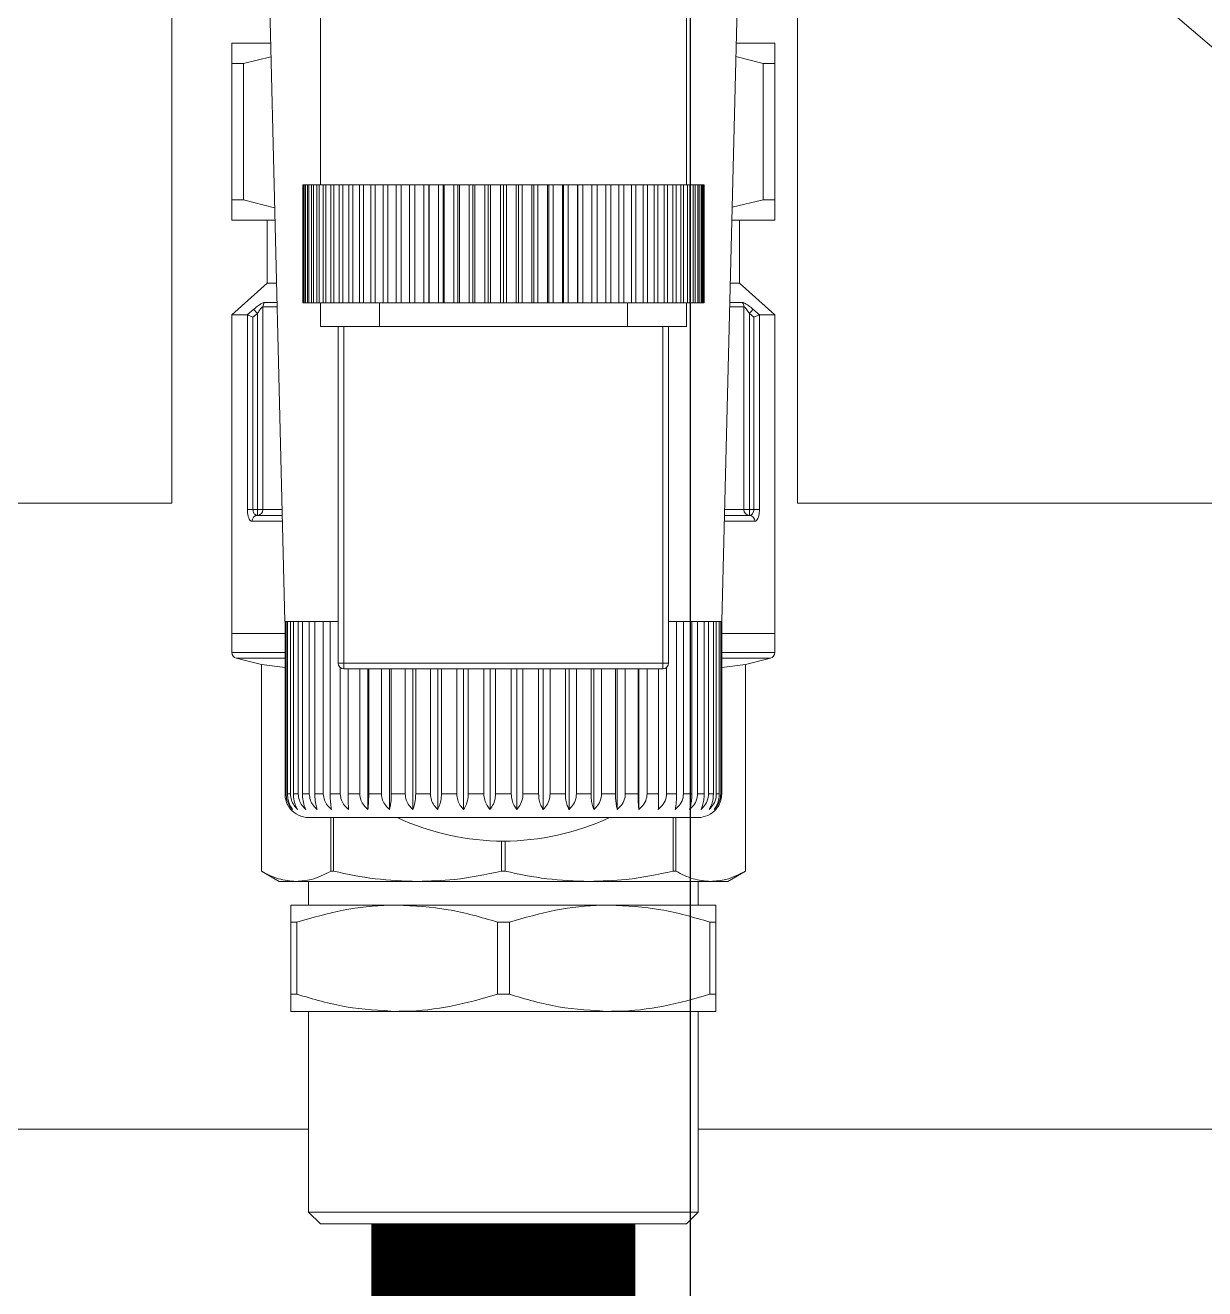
# Model space of a CAD drawing. Extents: x 179183 to 294833, y 947252 to 1004652.
# Drawn here: x 213095.9 to 213252.2, y 982849 to 983016.4 of the extents above; entities that cross this region are included whole.
import ezdxf

# ---------------------------------------------------------------- set-up
doc = ezdxf.new("R2010")
doc.units = 0
doc.header["$LTSCALE"] = 1000
doc.linetypes.add('DASHDOT', pattern=[1, 0.5, -0.25, 0, -0.25])
doc.layers.add('a_shb', color=2, linetype='Continuous')
doc.layers.add('PIPE-安全阀泄水管', color=3, linetype='Continuous')
doc.layers.add('a_shb_ls', color=32, linetype='Continuous', lineweight=13)

# ---------------------------------------------------------------- blocks, each defined once
blk = doc.blocks.new('落地式膨胀箱')
at = {"layer": 'a_shb', "linetype": 'Continuous', "lineweight": 15}
for p, q in [((1600, 600.59), (1600, 1157.75)), ((1517.07, 618.71), (1517.07, 1126.46)), ((1427.61, 618.71), (1517.07, 618.71)), ((1456.09, 605.64), (1456.09, 610.76)), ((1458.8, 610.76), (1458.8, 609.2)), ((1476.85, 610.76), (1458.8, 610.76)), ((1476.85, 609.2), (1476.85, 610.76)), ((1479.56, 605.05), (1479.56, 610.76)), ((1492.08, 610.76), (1487.9, 606.07)), ((1534.32, 610.76), (1492.08, 610.76)), ((1492.08, 610.76), (1492.08, 608.73)), ((1536.84, 610.76), (1534.32, 610.76)), ((1534.32, 610.76), (1534.32, 603.71)), ((1536.84, 603.71), (1536.84, 610.76)), ((1538.43, 606.85), (1537.6, 610.17)), ((1537.6, 610.17), (1537.6, 603.71)), ((1458.8, 609.2), (1457.92, 605.59)), ((1476.85, 609.2), (1458.8, 609.2)), ((1477.9, 605.09), (1476.85, 609.2)), ((1491.35, 607.86), (1492.08, 608.73)), ((1491.35, 607.86), (1491.38, 607.83)), ((1491.38, 607.83), (1491.42, 607.79)), ((1491.42, 607.79), (1491.48, 607.74)), ((1492.43, 607.96), (1491.93, 607.37)), ((1492.08, 608.73), (1492.08, 608.7)), ((1492.08, 608.7), (1517.89, 608.7)), ((1517.89, 607.96), (1492.43, 607.96)), ((1517.89, 608.7), (1517.89, 607.96)), ((1517.89, 607.37), (1517.89, 607.96)), ((1519.46, 608.09), (1519.46, 604.05)), ((1490.45, 604.78), (1490.45, 606.4)), ((1517.89, 606.64), (1491.04, 606.64)), ((1491.04, 606.64), (1491.04, 604.76)), ((1491.48, 607.74), (1491.56, 607.68)), ((1491.56, 607.68), (1491.64, 607.61)), ((1491.64, 607.61), (1491.73, 607.53)), ((1491.73, 607.53), (1491.83, 607.45)), ((1491.83, 607.45), (1491.93, 607.37)), ((1491.93, 607.37), (1517.89, 607.37)), ((1517.89, 607.37), (1518.68, 607.37)), ((1517.89, 607.37), (1517.89, 606.64)), ((1517.89, 604.09), (1517.89, 606.64)), ((1518.68, 607.37), (1518.68, 604.07)), ((1565.83, 606.85), (1538.43, 606.85)), ((1538.43, 606.85), (1538.83, 603.71)), ((1538.43, 606.85), (1565.83, 606.85)), ((1567.18, 604.5), (1565.83, 606.85)), ((1565.83, 606.85), (1565.83, 606.85)), ((1532.73, 603.72), (1451.37, 605.75)), ((1487.9, 606.07), (1479.56, 606.07)), ((1487.9, 606.07), (1487.9, 604.84)), ((1567.18, 604.5), (1567.18, 602.24)), ((1532.73, 603.72), (1532.73, 596.68)), ((1532.73, 603.71), (1555.58, 603.71)), ((1532.73, 603.71), (1532.73, 603.58)), ((1532.73, 603.58), (1555.58, 603.58)), ((1532.73, 603.38), (1555.58, 603.38)), ((1532.73, 603.38), (1532.73, 602.99)), ((1532.73, 602.99), (1555.58, 602.99)), ((1555.58, 603.38), (1555.58, 602.99)), ((1570.31, 602.94), (1570.31, 588.85)), ((1572.57, 602.15), (1572.57, 602.94)), ((1582.14, 602.94), (1572.57, 602.94)), ((1582.14, 602.94), (1582.14, 602.15)), ((1584.4, 602.94), (1584.4, 588.85)), ((1490.51, 601.37), (1474.87, 601.37)), ((1474.87, 601.37), (1474.87, 601.32)), ((1490.51, 601.32), (1474.87, 601.32)), ((1474.87, 601.32), (1474.87, 601.26)), ((1490.51, 601.26), (1474.87, 601.26)), ((1474.87, 601.26), (1474.87, 601.1)), ((1490.51, 601.1), (1474.87, 601.1)), ((1474.87, 601.1), (1474.87, 600.98)), ((1490.51, 601.37), (1490.51, 601.32)), ((1490.51, 601.32), (1490.51, 601.26)), ((1490.51, 601.26), (1490.51, 601.1)), ((1490.51, 601.1), (1490.51, 600.98)), ((1532.73, 602.61), (1555.58, 602.61)), ((1532.73, 602.61), (1532.73, 601.96)), ((1532.73, 601.96), (1555.58, 601.96)), ((1532.73, 601.39), (1555.58, 601.39)), ((1532.73, 601.39), (1532.73, 600.5)), ((1555.58, 602.61), (1555.58, 601.96)), ((1555.58, 601.39), (1555.58, 600.5)), ((1567.18, 602.24), (1567.18, 586.15)), ((1572.57, 602.15), (1582.14, 602.15)), ((1490.51, 600.98), (1474.87, 600.98)), ((1474.87, 600.98), (1474.87, 600.73)), ((1490.51, 600.73), (1474.87, 600.73)), ((1474.87, 600.73), (1474.87, 600.54)), ((1490.51, 600.54), (1474.87, 600.54)), ((1474.87, 600.54), (1474.87, 600.19)), ((1490.51, 600.19), (1474.87, 600.19)), ((1474.87, 600.19), (1474.87, 599.95)), ((1490.51, 599.95), (1474.87, 599.95)), ((1474.87, 599.95), (1474.87, 599.49)), ((1490.51, 599.49), (1474.87, 599.49)), ((1474.87, 599.49), (1474.87, 599.19)), ((1490.51, 600.98), (1490.51, 600.73)), ((1490.51, 600.73), (1490.51, 600.54)), ((1490.51, 600.54), (1490.51, 600.19)), ((1490.51, 600.19), (1490.51, 599.95)), ((1490.51, 599.95), (1490.51, 599.49)), ((1490.51, 599.49), (1490.51, 599.19)), ((1532.73, 600.5), (1555.58, 600.5)), ((1532.73, 599.76), (1555.58, 599.76)), ((1532.73, 599.76), (1532.73, 598.64)), ((1555.58, 599.76), (1555.58, 598.64)), ((1558.71, 600.59), (1558.71, 574.77)), ((1570.31, 600.59), (1567.18, 600.59)), ((1611, 600.59), (1584.4, 600.59)), ((1612.56, 599.02), (1611, 600.59)), ((1611, 548.95), (1611, 600.59)), ((1474.87, 599.02), (1436.53, 599.02)), ((1490.51, 599.19), (1474.87, 599.19)), ((1474.87, 599.19), (1474.87, 598.65)), ((1490.51, 598.65), (1474.87, 598.65)), ((1474.87, 598.65), (1474.87, 598.29)), ((1490.51, 598.29), (1474.87, 598.29)), ((1474.87, 598.29), (1474.87, 597.65)), ((1490.51, 599.19), (1490.51, 599.02)), ((1490.51, 591.2), (1490.51, 599.02)), ((1490.51, 599.02), (1493.64, 599.02)), ((1493.64, 599.02), (1493.64, 591.2)), ((1532.73, 598.64), (1555.58, 598.64)), ((1532.73, 597.73), (1555.58, 597.73)), ((1532.73, 597.73), (1532.73, 596.68)), ((1555.58, 597.73), (1555.58, 596.39)), ((1612.56, 599.02), (1612.56, 550.52)), ((1490.51, 597.65), (1474.87, 597.65)), ((1474.87, 597.65), (1474.87, 597.25)), ((1490.51, 597.25), (1474.87, 597.25)), ((1474.87, 597.25), (1474.87, 596.52)), ((1490.51, 596.52), (1474.87, 596.52)), ((1474.87, 596.52), (1474.87, 596.06)), ((1490.51, 596.06), (1474.87, 596.06)), ((1474.87, 596.06), (1474.87, 595.25)), ((1493.64, 596.68), (1538.24, 596.68)), ((1538.24, 596.68), (1538.24, 595.9)), ((1538.84, 596.39), (1555.58, 596.39)), ((1558.71, 597.63), (1565.83, 597.63)), ((1558.71, 597.28), (1565.83, 597.28)), ((1565.83, 597.63), (1565.83, 597.28)), ((1490.51, 595.25), (1474.87, 595.25)), ((1474.87, 595.25), (1474.87, 594.74)), ((1490.51, 594.74), (1474.87, 594.74)), ((1474.87, 594.74), (1474.87, 593.86)), ((1538.24, 595.9), (1493.64, 595.9)), ((1538.24, 553.65), (1538.24, 595.9)), ((1538.24, 595.9), (1539.02, 595.9)), ((1539.02, 595.9), (1539.02, 553.65)), ((1539.02, 595.34), (1555.58, 595.34)), ((1555.58, 595.34), (1555.58, 593.81)), ((1490.51, 593.86), (1474.87, 593.86)), ((1474.87, 593.86), (1474.87, 593.3)), ((1490.51, 593.3), (1474.87, 593.3)), ((1474.87, 593.3), (1474.87, 592.34)), ((1539.02, 593.81), (1555.58, 593.81)), ((1539.02, 592.72), (1557.65, 592.72)), ((1490.51, 592.34), (1474.87, 592.34)), ((1474.87, 592.34), (1474.87, 591.75)), ((1490.51, 591.75), (1474.87, 591.75)), ((1474.87, 591.75), (1474.87, 590.72)), ((1493.64, 591.2), (1490.51, 591.2)), ((1490.51, 591.2), (1490.51, 585.7)), ((1493.64, 591.2), (1493.64, 558.34)), ((1539.02, 592.62), (1555.58, 592.62)), ((1555.58, 592.62), (1555.58, 590.93)), ((1490.51, 590.72), (1474.87, 590.72)), ((1474.87, 590.72), (1474.87, 590.09)), ((1490.51, 590.09), (1474.87, 590.09)), ((1474.87, 590.09), (1474.87, 589)), ((1539.02, 590.93), (1555.58, 590.93)), ((1539.02, 589.86), (1557.65, 589.86)), ((1539.02, 589.63), (1555.58, 589.63)), ((1555.58, 589.63), (1555.58, 587.79)), ((1490.51, 589), (1474.87, 589)), ((1474.87, 589), (1474.87, 588.34)), ((1490.51, 588.34), (1474.87, 588.34)), ((1474.87, 588.34), (1474.87, 587.2)), ((1539.02, 587.79), (1555.58, 587.79)), ((1570.31, 588.85), (1570.31, 560.69)), ((1584.4, 560.69), (1584.4, 588.85)), ((1490.51, 587.2), (1474.87, 587.2)), ((1474.87, 587.2), (1474.87, 586.5)), ((1490.51, 586.5), (1474.87, 586.5)), ((1474.87, 586.5), (1474.87, 585.31)), ((1539.02, 586.76), (1557.65, 586.76)), ((1539.02, 586.39), (1555.58, 586.39)), ((1555.58, 586.39), (1555.58, 584.45)), ((1567.18, 586.15), (1567.18, 563.39)), ((1490.51, 585.31), (1474.87, 585.31)), ((1474.87, 585.31), (1474.87, 584.65)), ((1490.51, 584.65), (1474.87, 584.65)), ((1474.87, 584.65), (1474.87, 584.59)), ((1490.51, 584.59), (1474.87, 584.59)), ((1474.87, 584.59), (1474.87, 583.36)), ((1490.51, 585.7), (1490.51, 585.31)), ((1490.51, 585.31), (1490.51, 585.12)), ((1490.51, 585.12), (1490.51, 584.62)), ((1490.51, 584.62), (1490.51, 584.59)), ((1490.51, 584.59), (1490.51, 583.36)), ((1539.02, 584.45), (1555.58, 584.45)), ((1490.51, 583.36), (1474.87, 583.36)), ((1474.87, 583.36), (1474.87, 582.75)), ((1490.51, 582.75), (1474.87, 582.75)), ((1474.87, 582.75), (1474.87, 582.62)), ((1490.51, 583.36), (1490.51, 582.75)), ((1490.51, 582.75), (1490.51, 582.62)), ((1539.02, 583.48), (1557.65, 583.48)), ((1539.02, 582.98), (1555.58, 582.98)), ((1555.58, 582.98), (1555.58, 580.95)), ((1490.51, 582.62), (1474.87, 582.62)), ((1474.87, 582.62), (1474.87, 581.36)), ((1490.51, 581.36), (1474.87, 581.36)), ((1474.87, 581.36), (1474.87, 580.8)), ((1490.51, 582.62), (1490.51, 581.36)), ((1490.51, 581.36), (1490.51, 580.8)), ((1490.51, 580.8), (1474.87, 580.8)), ((1474.87, 580.8), (1474.87, 580.6)), ((1490.51, 580.6), (1474.87, 580.6)), ((1474.87, 580.6), (1474.87, 579.32)), ((1490.51, 579.32), (1474.87, 579.32)), ((1474.87, 579.32), (1474.87, 578.81)), ((1490.51, 580.8), (1490.51, 580.6)), ((1490.51, 580.6), (1490.51, 579.32)), ((1490.51, 579.32), (1490.51, 578.81)), ((1539.02, 580.95), (1555.58, 580.95)), ((1539.02, 580.05), (1557.65, 580.05)), ((1539.02, 579.44), (1555.58, 579.44)), ((1555.58, 579.44), (1555.58, 577.36)), ((1490.51, 578.81), (1474.87, 578.81)), ((1474.87, 578.81), (1474.87, 578.55)), ((1490.51, 578.55), (1474.87, 578.55)), ((1474.87, 578.55), (1474.87, 577.25)), ((1490.51, 578.81), (1490.51, 578.55)), ((1490.51, 578.55), (1490.51, 577.25)), ((1490.51, 577.25), (1474.87, 577.25)), ((1474.87, 577.25), (1474.87, 576.8)), ((1490.51, 576.8), (1474.87, 576.8)), ((1474.87, 576.8), (1474.87, 576.47)), ((1490.51, 576.47), (1474.87, 576.47)), ((1474.87, 576.47), (1474.87, 575.16)), ((1490.51, 577.25), (1490.51, 576.8)), ((1490.51, 576.8), (1490.51, 576.47)), ((1490.51, 576.47), (1490.51, 575.16)), ((1539.02, 577.36), (1555.58, 577.36)), ((1539.02, 576.54), (1557.65, 576.54)), ((1490.51, 575.16), (1474.87, 575.16)), ((1474.87, 575.16), (1474.87, 574.77)), ((1490.51, 574.77), (1474.87, 574.77)), ((1474.87, 574.77), (1474.87, 574.38)), ((1490.51, 574.38), (1474.87, 574.38)), ((1474.87, 574.38), (1474.87, 573.07)), ((1490.51, 575.16), (1490.51, 574.77)), ((1490.51, 574.77), (1490.51, 574.38)), ((1490.51, 574.38), (1490.51, 573.07)), ((1539.02, 575.82), (1555.58, 575.82)), ((1555.58, 575.82), (1555.58, 573.73)), ((1558.71, 574.77), (1558.71, 548.95)), ((1561.84, 575.02), (1565.83, 575.02)), ((1561.84, 574.52), (1565.83, 574.52)), ((1565.83, 575.02), (1565.83, 574.52)), ((1572.57, 573.98), (1572.57, 575.56)), ((1582.14, 575.56), (1572.57, 575.56)), ((1582.14, 575.56), (1582.14, 573.98)), ((1490.51, 573.07), (1474.87, 573.07)), ((1474.87, 573.07), (1474.87, 572.75)), ((1490.51, 572.75), (1474.87, 572.75)), ((1474.87, 572.75), (1474.87, 572.29)), ((1490.51, 573.07), (1490.51, 572.75)), ((1490.51, 572.75), (1490.51, 572.29)), ((1539.02, 573.73), (1555.58, 573.73)), ((1539.02, 573), (1557.65, 573)), ((1572.57, 573.98), (1582.14, 573.98)), ((1490.51, 572.29), (1474.87, 572.29)), ((1474.87, 572.29), (1474.87, 571)), ((1490.51, 571), (1474.87, 571)), ((1474.87, 571), (1474.87, 570.73)), ((1490.51, 572.29), (1490.51, 571)), ((1490.51, 571), (1490.51, 570.73)), ((1539.02, 572.18), (1555.58, 572.18)), ((1555.58, 572.18), (1555.58, 570.11)), ((1490.51, 570.73), (1474.87, 570.73)), ((1474.87, 570.73), (1474.87, 570.22)), ((1490.51, 570.22), (1474.87, 570.22)), ((1474.87, 570.22), (1474.87, 568.94)), ((1490.51, 570.73), (1490.51, 570.22)), ((1490.51, 570.22), (1490.51, 568.94)), ((1539.02, 570.11), (1555.58, 570.11)), ((1539.02, 569.49), (1557.65, 569.49)), ((1490.51, 568.94), (1474.87, 568.94)), ((1474.87, 568.94), (1474.87, 568.74)), ((1490.51, 568.74), (1474.87, 568.74)), ((1474.87, 568.74), (1474.87, 568.18)), ((1490.51, 568.18), (1474.87, 568.18)), ((1474.87, 568.18), (1474.87, 566.92)), ((1490.51, 568.94), (1490.51, 568.74)), ((1490.51, 568.74), (1490.51, 568.18)), ((1490.51, 568.18), (1490.51, 566.92)), ((1539.02, 568.59), (1555.58, 568.59)), ((1555.58, 568.59), (1555.58, 566.56)), ((1490.51, 566.92), (1474.87, 566.92)), ((1474.87, 566.92), (1474.87, 566.79)), ((1490.51, 566.79), (1474.87, 566.79)), ((1474.87, 566.79), (1474.87, 566.18)), ((1490.51, 566.18), (1474.87, 566.18)), ((1474.87, 566.18), (1474.87, 564.95)), ((1490.51, 566.92), (1490.51, 566.79)), ((1490.51, 566.79), (1490.51, 566.18)), ((1490.51, 566.18), (1490.51, 564.95)), ((1539.02, 566.56), (1555.58, 566.56)), ((1539.02, 566.07), (1557.65, 566.07)), ((1490.51, 564.95), (1474.87, 564.95)), ((1474.87, 564.95), (1474.87, 564.89)), ((1490.51, 564.89), (1474.87, 564.89)), ((1474.87, 564.89), (1474.87, 564.23)), ((1490.51, 564.23), (1474.87, 564.23)), ((1474.87, 564.23), (1474.87, 563.05)), ((1490.51, 564.95), (1490.51, 564.92)), ((1490.51, 564.92), (1490.51, 564.43)), ((1490.51, 564.43), (1490.51, 564.23)), ((1490.51, 564.23), (1490.51, 563.85)), ((1539.02, 565.1), (1555.58, 565.1)), ((1555.58, 565.1), (1555.58, 563.15)), ((1490.51, 563.05), (1474.87, 563.05)), ((1474.87, 563.05), (1474.87, 562.35)), ((1490.51, 563.85), (1490.51, 558.34)), ((1539.02, 563.15), (1555.58, 563.15)), ((1539.02, 562.78), (1557.65, 562.78)), ((1567.18, 563.39), (1567.18, 547.31)), ((1490.51, 562.35), (1474.87, 562.35)), ((1474.87, 562.35), (1474.87, 561.21)), ((1490.51, 561.21), (1474.87, 561.21)), ((1474.87, 561.21), (1474.87, 560.54)), ((1539.02, 561.75), (1555.58, 561.75)), ((1555.58, 561.75), (1555.58, 559.92)), ((1490.51, 560.54), (1474.87, 560.54)), ((1474.87, 560.54), (1474.87, 559.45)), ((1490.51, 559.45), (1474.87, 559.45)), ((1474.87, 559.45), (1474.87, 558.82)), ((1539.02, 559.92), (1555.58, 559.92)), ((1539.02, 559.68), (1557.65, 559.68)), ((1570.31, 560.69), (1570.31, 546.61)), ((1584.4, 546.61), (1584.4, 560.69)), ((1490.51, 558.82), (1474.87, 558.82)), ((1474.87, 558.82), (1474.87, 557.8)), ((1490.51, 557.8), (1474.87, 557.8)), ((1474.87, 557.8), (1474.87, 557.2)), ((1490.51, 558.34), (1493.64, 558.34)), ((1490.51, 550.52), (1490.51, 558.34)), ((1493.64, 558.34), (1493.64, 550.52)), ((1539.02, 558.61), (1555.58, 558.61)), ((1555.58, 558.61), (1555.58, 556.92)), ((1490.51, 557.2), (1474.87, 557.2)), ((1474.87, 557.2), (1474.87, 556.24)), ((1490.51, 556.24), (1474.87, 556.24)), ((1474.87, 556.24), (1474.87, 555.69)), ((1539.02, 556.92), (1555.58, 556.92)), ((1539.02, 556.82), (1557.65, 556.82)), ((1490.51, 555.69), (1474.87, 555.69)), ((1474.87, 555.69), (1474.87, 554.8)), ((1490.51, 554.8), (1474.87, 554.8)), ((1474.87, 554.8), (1474.87, 554.29)), ((1490.51, 554.29), (1474.87, 554.29)), ((1474.87, 554.29), (1474.87, 553.48)), ((1539.02, 555.73), (1555.58, 555.73)), ((1539.02, 554.21), (1555.58, 554.21)), ((1555.58, 555.73), (1555.58, 554.21)), ((1490.51, 553.48), (1474.87, 553.48)), ((1474.87, 553.48), (1474.87, 553.02)), ((1490.51, 553.02), (1474.87, 553.02)), ((1474.87, 553.02), (1474.87, 552.3)), ((1493.64, 553.65), (1538.24, 553.65)), ((1538.24, 552.87), (1493.64, 552.87)), ((1532.73, 552.87), (1532.73, 551.81)), ((1532.73, 552.87), (1532.73, 545.82)), ((1538.24, 553.65), (1538.24, 552.87)), ((1538.24, 553.65), (1539.02, 553.65)), ((1538.84, 553.15), (1555.58, 553.15)), ((1555.58, 553.15), (1555.58, 551.81)), ((1490.51, 552.3), (1474.87, 552.3)), ((1474.87, 552.3), (1474.87, 551.89)), ((1490.51, 551.89), (1474.87, 551.89)), ((1474.87, 551.89), (1474.87, 551.25)), ((1490.51, 551.25), (1474.87, 551.25)), ((1474.87, 551.25), (1474.87, 550.9)), ((1490.51, 550.9), (1474.87, 550.9)), ((1474.87, 550.9), (1474.87, 550.35)), ((1532.73, 551.81), (1555.58, 551.81)), ((1532.73, 550.91), (1555.58, 550.91)), ((1532.73, 550.91), (1532.73, 549.79)), ((1555.58, 550.91), (1555.58, 549.79)), ((1558.71, 552.27), (1565.83, 552.27)), ((1558.71, 551.91), (1565.83, 551.91)), ((1565.83, 552.27), (1565.83, 551.91)), ((1436.53, 550.52), (1474.87, 550.52)), ((1490.51, 550.35), (1474.87, 550.35)), ((1474.87, 550.35), (1474.87, 550.05)), ((1490.51, 550.05), (1474.87, 550.05)), ((1474.87, 550.05), (1474.87, 549.6)), ((1490.51, 549.6), (1474.87, 549.6)), ((1474.87, 549.6), (1474.87, 549.36)), ((1490.51, 549.36), (1474.87, 549.36)), ((1474.87, 549.36), (1474.87, 549)), ((1490.51, 550.52), (1490.51, 550.35)), ((1493.64, 550.52), (1490.51, 550.52)), ((1490.51, 550.35), (1490.51, 550.05)), ((1490.51, 550.05), (1490.51, 549.6)), ((1490.51, 549.6), (1490.51, 549.36)), ((1490.51, 549.36), (1490.51, 549)), ((1532.73, 549.79), (1555.58, 549.79)), ((1611, 548.95), (1612.56, 550.52)), ((1490.51, 549), (1474.87, 549)), ((1474.87, 549), (1474.87, 548.82)), ((1490.51, 548.82), (1474.87, 548.82)), ((1474.87, 548.82), (1474.87, 548.56)), ((1490.51, 548.56), (1474.87, 548.56)), ((1474.87, 548.56), (1474.87, 548.44)), ((1490.51, 548.44), (1474.87, 548.44)), ((1474.87, 548.44), (1474.87, 548.29)), ((1490.51, 548.29), (1474.87, 548.29)), ((1474.87, 548.29), (1474.87, 548.23)), ((1490.51, 548.23), (1474.87, 548.23)), ((1474.87, 548.23), (1474.87, 548.17)), ((1490.51, 548.17), (1474.87, 548.17)), ((1490.51, 549), (1490.51, 548.82)), ((1490.51, 548.82), (1490.51, 548.56)), ((1490.51, 548.56), (1490.51, 548.44)), ((1490.51, 548.44), (1490.51, 548.29)), ((1490.51, 548.29), (1490.51, 548.23)), ((1490.51, 548.23), (1490.51, 548.17)), ((1532.73, 549.04), (1555.58, 549.04)), ((1532.73, 549.04), (1532.73, 548.15)), ((1532.73, 548.15), (1555.58, 548.15)), ((1532.73, 547.58), (1555.58, 547.58)), ((1532.73, 547.58), (1532.73, 546.94)), ((1555.58, 549.04), (1555.58, 548.15)), ((1555.58, 547.58), (1555.58, 546.94)), ((1567.18, 548.95), (1570.31, 548.95)), ((1584.4, 548.95), (1611, 548.95)), ((1600, -450), (1600, 548.95)), ((1451.37, 543.79), (1532.73, 545.82)), ((1532.73, 546.94), (1555.58, 546.94)), ((1532.73, 546.55), (1555.58, 546.55)), ((1532.73, 546.55), (1532.73, 546.16)), ((1532.73, 546.16), (1555.58, 546.16)), ((1532.73, 545.97), (1555.58, 545.97)), ((1532.73, 545.97), (1532.73, 545.83)), ((1532.73, 545.83), (1555.58, 545.83)), ((1534.32, 545.83), (1534.32, 538.78)), ((1536.84, 538.78), (1536.84, 545.83)), ((1537.6, 545.83), (1537.6, 539.38)), ((1538.83, 545.83), (1538.43, 542.7)), ((1555.58, 546.55), (1555.58, 546.16)), ((1567.18, 547.31), (1567.18, 545.04)), ((1582.14, 547.39), (1572.57, 547.39)), ((1572.57, 546.61), (1572.57, 547.39)), ((1572.57, 546.61), (1582.14, 546.61)), ((1582.14, 547.39), (1582.14, 546.61)), ((1476.85, 540.35), (1477.85, 544.45)), ((1479.56, 538.78), (1479.56, 544.5)), ((1487.9, 544.7), (1487.9, 543.48)), ((1490.45, 543.14), (1490.45, 544.77)), ((1491.04, 544.78), (1491.04, 542.9)), ((1517.89, 542.9), (1517.89, 545.45)), ((1518.68, 545.47), (1518.68, 542.17)), ((1519.46, 545.49), (1519.46, 541.45)), ((1565.83, 542.69), (1567.18, 545.04)), ((1456.09, 538.78), (1456.09, 543.91)), ((1457.88, 543.95), (1458.8, 540.35)), ((1479.56, 543.48), (1487.9, 543.48)), ((1487.9, 543.48), (1492.08, 538.78)), ((1491.04, 542.9), (1517.89, 542.9)), ((1517.89, 542.9), (1517.89, 542.17)), ((1537.6, 539.38), (1538.43, 542.69)), ((1538.43, 542.7), (1565.83, 542.7)), ((1538.43, 542.69), (1565.83, 542.69)), ((1565.83, 542.7), (1565.83, 542.69)), ((1491.38, 541.71), (1491.35, 541.69)), ((1492.08, 540.81), (1491.35, 541.69)), ((1491.42, 541.75), (1491.38, 541.71)), ((1491.48, 541.8), (1491.42, 541.75)), ((1491.56, 541.86), (1491.48, 541.8)), ((1491.64, 541.93), (1491.56, 541.86)), ((1491.73, 542.01), (1491.64, 541.93)), ((1491.83, 542.09), (1491.73, 542.01)), ((1491.93, 542.17), (1491.83, 542.09)), ((1517.89, 542.17), (1491.93, 542.17)), ((1491.93, 542.17), (1492.43, 541.58)), ((1492.08, 540.84), (1492.08, 540.81)), ((1517.89, 540.84), (1492.08, 540.84)), ((1492.08, 540.81), (1492.08, 538.78)), ((1492.43, 541.58), (1517.89, 541.58)), ((1517.89, 541.58), (1517.89, 542.17)), ((1517.89, 542.17), (1518.68, 542.17)), ((1517.89, 541.58), (1517.89, 540.84)), ((1476.85, 540.35), (1458.8, 540.35)), ((1458.8, 540.35), (1458.8, 538.78)), ((1476.85, 538.78), (1476.85, 540.35)), ((1476.85, 538.78), (1458.8, 538.78)), ((1492.08, 538.78), (1534.32, 538.78)), ((1534.32, 538.78), (1536.84, 538.78)), ((1432, 535.78), (1517.07, 535.78)), ((1517.07, 415.29), (1517.07, 535.78))]:
    blk.add_line(p, q, dxfattribs=at)
at = {"layer": 'a_shb', "color": 1, "linetype": 'DASHDOT'}
blk.add_line((-2600, 550), (1900, 550), dxfattribs=at)
at = {"layer": 'a_shb', "linetype": 'Continuous', "lineweight": 15}
for centre, radius, start, end in [((1536.84, 609.98), 0.782, 14.0362, 90), ((1519.43, 607.34), 0.755, 87.8764, 177.7207), ((1491.03, 605.83), 0.81, 89.5703, 135.5818), ((1517.92, 607.4), 0.755, 267.8845, 357.7126), ((1555.58, 600.59), 3.13, 0, 50.7173), ((1538.24, 595.9), 0.782, 0, 90), ((1528.59, 574.77), 33.25, 334.9424, 25.0576), ((1538.24, 553.65), 0.782, 270, 0), ((1555.58, 548.95), 3.13, 311.3944, 0), ((1491.03, 543.71), 0.81, 224.4181, 270.4298), ((1517.92, 542.14), 0.755, 2.2874, 92.1154), ((1519.43, 542.2), 0.755, 182.2793, 272.1237), ((1536.84, 539.57), 0.782, 270, 345.9638)]:
    blk.add_arc(centre, radius, start, end, dxfattribs=at)
for points, knots in [([(1456.09, 610.76), (1456.17, 610.76), (1456.33, 610.76), (1457.41, 610.76), (1458.4, 610.76), (1458.8, 610.76)], [0, 0, 0, 0, 0.370586, 0.745496, 1, 1, 1, 1]), ([(1476.85, 610.76), (1477.25, 610.76), (1478.23, 610.76), (1479.31, 610.76), (1479.48, 610.76), (1479.56, 610.76)], [0, 0, 0, 0, 0.254506, 0.625298, 1, 1, 1, 1]), ([(1491.35, 607.86), (1491.21, 607.69), (1490.95, 607.36), (1490.66, 606.93), (1490.48, 606.6), (1490.46, 606.47), (1490.45, 606.4)], [0, 0, 0, 0, 0.310819, 0.590834, 0.794602, 1, 1, 1, 1]), ([(1492.08, 608.7), (1492.1, 608.67), (1492.14, 608.59), (1492.23, 608.4), (1492.33, 608.18), (1492.4, 608.03), (1492.43, 607.97), (1492.43, 607.96)], [0, 0, 0, 0, 0.25725, 0.513902, 0.788411, 0.99219, 1, 1, 1, 1]), ([(1519.46, 608.09), (1519.45, 608.15), (1519.42, 608.28), (1519.2, 608.46), (1518.85, 608.59), (1518.4, 608.68), (1518.06, 608.7), (1517.89, 608.7)], [0, 0, 0, 0, 0.190083, 0.404928, 0.60741, 0.80407, 1, 1, 1, 1]), ([(1517.89, 607.96), (1517.98, 607.96), (1518.15, 607.95), (1518.38, 607.86), (1518.55, 607.72), (1518.66, 607.55), (1518.67, 607.43), (1518.68, 607.37)], [0, 0, 0, 0, 0.1818195, 0.3697425, 0.5720739, 0.7961242, 1, 1, 1, 1]), ([(1491.93, 607.37), (1491.79, 607.29), (1491.55, 607.13), (1491.26, 606.92), (1491.11, 606.78), (1491.05, 606.7), (1491.04, 606.66), (1491.04, 606.64)], [0, 0, 0, 0, 0.357544, 0.649965, 0.834893, 0.899165, 1, 1, 1, 1]), ([(1565.83, 606.85), (1566.21, 606.09), (1566.99, 604.57), (1567.12, 603.02), (1567.18, 602.24)], [0, 0, 0, 0, 0.497266, 1, 1, 1, 1]), ([(1557.65, 602.94), (1557.42, 603.11), (1556.97, 603.45), (1556.19, 603.68), (1555.72, 603.7), (1555.58, 603.71)], [0, 0, 0, 0, 0.409366, 0.822083, 1, 1, 1, 1]), ([(1555.58, 603.58), (1555.86, 603.55), (1556.42, 603.5), (1557.13, 603.17), (1557.48, 602.86), (1557.65, 602.71)], [0, 0, 0, 0, 0.347691, 0.694203, 1, 1, 1, 1]), ([(1557.65, 602.71), (1557.42, 602.86), (1556.97, 603.16), (1556.19, 603.36), (1555.72, 603.38), (1555.58, 603.38)], [0, 0, 0, 0, 0.409377, 0.822164, 1, 1, 1, 1]), ([(1555.58, 602.99), (1555.86, 602.96), (1556.42, 602.91), (1557.13, 602.54), (1557.48, 602.21), (1557.65, 602.05)], [0, 0, 0, 0, 0.3476838, 0.6942097, 1, 1, 1, 1]), ([(1572.57, 602.94), (1572.11, 602.94), (1571.18, 602.94), (1570.44, 602.94), (1570.35, 602.94), (1570.31, 602.94)], [0, 0, 0, 0, 0.361927, 0.726708, 1, 1, 1, 1]), ([(1584.4, 602.94), (1584.36, 602.94), (1584.27, 602.94), (1583.53, 602.94), (1582.6, 602.94), (1582.14, 602.94)], [0, 0, 0, 0, 0.273293, 0.634989, 1, 1, 1, 1]), ([(1557.65, 602.05), (1557.42, 602.17), (1556.97, 602.42), (1556.19, 602.59), (1555.72, 602.6), (1555.58, 602.61)], [0, 0, 0, 0, 0.4093604, 0.8221586, 1, 1, 1, 1]), ([(1555.58, 601.96), (1555.86, 601.93), (1556.42, 601.87), (1557.13, 601.48), (1557.48, 601.13), (1557.65, 600.96)], [0, 0, 0, 0, 0.347679, 0.694201, 1, 1, 1, 1]), ([(1557.65, 600.96), (1557.42, 601.05), (1556.97, 601.25), (1556.19, 601.38), (1555.72, 601.39), (1555.58, 601.39)], [0, 0, 0, 0, 0.4093632, 0.8221529, 1, 1, 1, 1]), ([(1567.18, 602.24), (1567.13, 601.56), (1567.02, 600.01), (1566.26, 598.49), (1565.83, 597.63)], [0, 0, 0, 0, 0.438034, 1, 1, 1, 1]), ([(1570.31, 588.85), (1570.32, 589.19), (1570.34, 591.58), (1570.83, 596.08), (1571.99, 600.11), (1572.57, 602.15)], [0, 0, 0, 0, 0.07436, 0.533341, 1, 1, 1, 1]), ([(1582.14, 602.15), (1582.77, 599.98), (1584.05, 595.62), (1584.28, 591.12), (1584.4, 588.85)], [0, 0, 0, 0, 0.495785, 1, 1, 1, 1]), ([(1555.58, 600.5), (1555.86, 600.47), (1556.42, 600.41), (1557.13, 600), (1557.48, 599.63), (1557.65, 599.45)], [0, 0, 0, 0, 0.347682, 0.694216, 1, 1, 1, 1]), ([(1557.65, 599.45), (1557.42, 599.52), (1556.97, 599.66), (1556.19, 599.75), (1555.72, 599.76), (1555.58, 599.76)], [0, 0, 0, 0, 0.409459, 0.822167, 1, 1, 1, 1]), ([(1555.58, 598.64), (1555.86, 598.61), (1556.42, 598.54), (1557.13, 598.12), (1557.48, 597.74), (1557.65, 597.56)], [0, 0, 0, 0, 0.3476845, 0.6942085, 1, 1, 1, 1]), ([(1557.65, 597.56), (1557.42, 597.6), (1556.97, 597.67), (1556.19, 597.72), (1555.72, 597.73), (1555.58, 597.73)], [0, 0, 0, 0, 0.4094402, 0.8221565, 1, 1, 1, 1]), ([(1555.58, 596.39), (1555.86, 596.36), (1556.42, 596.3), (1557.13, 595.87), (1557.48, 595.49), (1557.65, 595.3)], [0, 0, 0, 0, 0.347683, 0.694208, 1, 1, 1, 1]), ([(1565.83, 597.28), (1566.21, 595.45), (1566.99, 591.77), (1567.12, 588.03), (1567.18, 586.15)], [0, 0, 0, 0, 0.497263, 1, 1, 1, 1]), ([(1557.65, 595.3), (1557.42, 595.31), (1556.97, 595.33), (1556.19, 595.34), (1555.72, 595.34), (1555.58, 595.34)], [0, 0, 0, 0, 0.409459, 0.822164, 1, 1, 1, 1]), ([(1555.58, 593.81), (1555.86, 593.78), (1556.42, 593.72), (1557.13, 593.29), (1557.48, 592.91), (1557.65, 592.72)], [0, 0, 0, 0, 0.347683, 0.694206, 1, 1, 1, 1]), ([(1557.65, 592.72), (1557.42, 592.7), (1556.97, 592.66), (1556.19, 592.63), (1555.72, 592.62), (1555.58, 592.62)], [0, 0, 0, 0, 0.409465, 0.822167, 1, 1, 1, 1]), ([(1555.58, 590.93), (1555.86, 590.9), (1556.42, 590.84), (1557.13, 590.42), (1557.48, 590.04), (1557.65, 589.86)], [0, 0, 0, 0, 0.347685, 0.694209, 1, 1, 1, 1]), ([(1557.65, 589.86), (1557.42, 589.81), (1556.97, 589.71), (1556.19, 589.63), (1555.72, 589.63), (1555.58, 589.63)], [0, 0, 0, 0, 0.409451, 0.822162, 1, 1, 1, 1]), ([(1555.58, 587.79), (1555.86, 587.76), (1556.42, 587.7), (1557.13, 587.3), (1557.48, 586.94), (1557.65, 586.76)], [0, 0, 0, 0, 0.34768, 0.694209, 1, 1, 1, 1]), ([(1572.57, 575.56), (1571.94, 577.72), (1570.66, 582.09), (1570.43, 586.59), (1570.31, 588.85)], [0, 0, 0, 0, 0.495782, 1, 1, 1, 1]), ([(1584.4, 588.85), (1584.39, 588.52), (1584.37, 586.13), (1583.88, 581.63), (1582.72, 577.6), (1582.14, 575.56)], [0, 0, 0, 0, 0.074365, 0.533344, 1, 1, 1, 1]), ([(1557.65, 586.76), (1557.42, 586.68), (1556.97, 586.52), (1556.19, 586.41), (1555.72, 586.4), (1555.58, 586.39)], [0, 0, 0, 0, 0.409453, 0.822156, 1, 1, 1, 1]), ([(1567.18, 586.15), (1567.13, 584.51), (1567.02, 580.77), (1566.26, 577.09), (1565.83, 575.02)], [0, 0, 0, 0, 0.438029, 1, 1, 1, 1]), ([(1555.58, 584.45), (1555.86, 584.42), (1556.42, 584.36), (1557.13, 583.98), (1557.48, 583.64), (1557.65, 583.48)], [0, 0, 0, 0, 0.347682, 0.694206, 1, 1, 1, 1]), ([(1557.65, 583.48), (1557.42, 583.37), (1556.97, 583.15), (1556.19, 583), (1555.72, 582.98), (1555.58, 582.98)], [0, 0, 0, 0, 0.409401, 0.822162, 1, 1, 1, 1]), ([(1555.58, 580.95), (1555.86, 580.93), (1556.42, 580.87), (1557.13, 580.52), (1557.48, 580.2), (1557.65, 580.05)], [0, 0, 0, 0, 0.347681, 0.694197, 1, 1, 1, 1]), ([(1557.65, 580.05), (1557.42, 579.91), (1556.97, 579.64), (1556.19, 579.46), (1555.72, 579.44), (1555.58, 579.44)], [0, 0, 0, 0, 0.409389, 0.822164, 1, 1, 1, 1]), ([(1555.58, 577.36), (1555.86, 577.34), (1556.42, 577.29), (1557.13, 576.97), (1557.48, 576.68), (1557.65, 576.54)], [0, 0, 0, 0, 0.347694, 0.694225, 1, 1, 1, 1]), ([(1557.65, 576.54), (1557.42, 576.38), (1556.97, 576.06), (1556.19, 575.84), (1555.72, 575.82), (1555.58, 575.82)], [0, 0, 0, 0, 0.409353, 0.822152, 1, 1, 1, 1]), ([(1565.83, 574.52), (1566.21, 572.69), (1566.99, 569.02), (1567.12, 565.28), (1567.18, 563.39)], [0, 0, 0, 0, 0.497263, 1, 1, 1, 1]), ([(1555.58, 573.73), (1555.86, 573.7), (1556.42, 573.66), (1557.13, 573.38), (1557.48, 573.12), (1557.65, 573)], [0, 0, 0, 0, 0.347697, 0.694219, 1, 1, 1, 1]), ([(1557.65, 573), (1557.42, 572.82), (1556.97, 572.46), (1556.19, 572.21), (1555.72, 572.19), (1555.58, 572.18)], [0, 0, 0, 0, 0.4093586, 0.8221593, 1, 1, 1, 1]), ([(1570.31, 560.69), (1570.32, 561.02), (1570.34, 563.42), (1570.83, 567.91), (1571.99, 571.95), (1572.57, 573.98)], [0, 0, 0, 0, 0.074365, 0.533344, 1, 1, 1, 1]), ([(1582.14, 573.98), (1582.77, 571.82), (1584.05, 567.46), (1584.28, 562.96), (1584.4, 560.69)], [0, 0, 0, 0, 0.4957823, 1, 1, 1, 1]), ([(1555.58, 570.11), (1555.86, 570.09), (1556.42, 570.06), (1557.13, 569.82), (1557.48, 569.6), (1557.65, 569.49)], [0, 0, 0, 0, 0.347691, 0.694209, 1, 1, 1, 1]), ([(1557.65, 569.49), (1557.42, 569.29), (1556.97, 568.89), (1556.19, 568.62), (1555.72, 568.6), (1555.58, 568.59)], [0, 0, 0, 0, 0.40938, 0.822165, 1, 1, 1, 1]), ([(1555.58, 566.56), (1555.86, 566.55), (1556.42, 566.52), (1557.13, 566.33), (1557.48, 566.15), (1557.65, 566.07)], [0, 0, 0, 0, 0.3476627, 0.6941756, 1, 1, 1, 1]), ([(1557.65, 566.07), (1557.42, 565.85), (1556.97, 565.42), (1556.19, 565.13), (1555.72, 565.1), (1555.58, 565.1)], [0, 0, 0, 0, 0.409391, 0.822165, 1, 1, 1, 1]), ([(1555.58, 563.15), (1555.86, 563.14), (1556.42, 563.12), (1557.13, 562.97), (1557.48, 562.84), (1557.65, 562.78)], [0, 0, 0, 0, 0.347689, 0.6942, 1, 1, 1, 1]), ([(1557.65, 562.78), (1557.42, 562.55), (1556.97, 562.1), (1556.19, 561.79), (1555.72, 561.76), (1555.58, 561.75)], [0, 0, 0, 0, 0.409445, 0.822161, 1, 1, 1, 1]), ([(1567.18, 563.39), (1567.13, 561.76), (1567.02, 558.01), (1566.26, 554.33), (1565.83, 552.27)], [0, 0, 0, 0, 0.438023, 1, 1, 1, 1]), ([(1555.58, 559.92), (1555.86, 559.91), (1556.42, 559.9), (1557.13, 559.8), (1557.48, 559.72), (1557.65, 559.68)], [0, 0, 0, 0, 0.347676, 0.694211, 1, 1, 1, 1]), ([(1557.65, 559.68), (1557.42, 559.44), (1556.97, 558.97), (1556.19, 558.65), (1555.72, 558.62), (1555.58, 558.61)], [0, 0, 0, 0, 0.409443, 0.82216, 1, 1, 1, 1]), ([(1572.57, 547.39), (1571.94, 549.56), (1570.66, 553.92), (1570.43, 558.42), (1570.31, 560.69)], [0, 0, 0, 0, 0.495785, 1, 1, 1, 1]), ([(1584.4, 560.69), (1584.39, 560.36), (1584.37, 557.96), (1583.88, 553.47), (1582.72, 549.43), (1582.14, 547.39)], [0, 0, 0, 0, 0.07436, 0.533341, 1, 1, 1, 1]), ([(1555.58, 556.92), (1555.86, 556.92), (1556.42, 556.91), (1557.13, 556.87), (1557.48, 556.84), (1557.65, 556.82)], [0, 0, 0, 0, 0.347675, 0.694214, 1, 1, 1, 1]), ([(1557.65, 556.82), (1557.42, 556.58), (1556.97, 556.1), (1556.19, 555.77), (1555.72, 555.74), (1555.58, 555.73)], [0, 0, 0, 0, 0.4094492, 0.8221608, 1, 1, 1, 1]), ([(1557.65, 554.24), (1557.42, 554), (1556.97, 553.52), (1556.19, 553.19), (1555.72, 553.16), (1555.58, 553.15)], [0, 0, 0, 0, 0.4094474, 0.8221602, 1, 1, 1, 1]), ([(1555.58, 554.21), (1555.86, 554.21), (1556.42, 554.21), (1557.13, 554.22), (1557.48, 554.23), (1557.65, 554.24)], [0, 0, 0, 0, 0.347693, 0.694209, 1, 1, 1, 1]), ([(1557.65, 551.99), (1557.42, 551.75), (1556.97, 551.27), (1556.19, 550.94), (1555.72, 550.92), (1555.58, 550.91)], [0, 0, 0, 0, 0.409444, 0.82216, 1, 1, 1, 1]), ([(1555.58, 551.81), (1555.86, 551.82), (1556.42, 551.83), (1557.13, 551.9), (1557.48, 551.96), (1557.65, 551.99)], [0, 0, 0, 0, 0.347683, 0.694208, 1, 1, 1, 1]), ([(1565.83, 551.91), (1566.21, 551.16), (1566.99, 549.63), (1567.12, 548.08), (1567.18, 547.31)], [0, 0, 0, 0, 0.497258, 1, 1, 1, 1]), ([(1557.65, 550.09), (1557.42, 549.86), (1556.97, 549.39), (1556.19, 549.08), (1555.72, 549.05), (1555.58, 549.04)], [0, 0, 0, 0, 0.4094446, 0.8221607, 1, 1, 1, 1]), ([(1555.58, 549.79), (1555.86, 549.79), (1556.42, 549.81), (1557.13, 549.93), (1557.48, 550.04), (1557.65, 550.09)], [0, 0, 0, 0, 0.34768, 0.694217, 1, 1, 1, 1]), ([(1557.65, 548.58), (1557.42, 548.36), (1556.97, 547.92), (1556.19, 547.62), (1555.72, 547.59), (1555.58, 547.58)], [0, 0, 0, 0, 0.409383, 0.822162, 1, 1, 1, 1]), ([(1555.58, 548.15), (1555.86, 548.16), (1556.42, 548.19), (1557.13, 548.36), (1557.48, 548.51), (1557.65, 548.58)], [0, 0, 0, 0, 0.347697, 0.694203, 1, 1, 1, 1]), ([(1557.65, 547.49), (1557.42, 547.28), (1556.97, 546.87), (1556.19, 546.58), (1555.72, 546.56), (1555.58, 546.55)], [0, 0, 0, 0, 0.409374, 0.822163, 1, 1, 1, 1]), ([(1555.58, 546.94), (1555.86, 546.95), (1556.42, 546.98), (1557.13, 547.2), (1557.48, 547.4), (1557.65, 547.49)], [0, 0, 0, 0, 0.347694, 0.694215, 1, 1, 1, 1]), ([(1557.65, 546.83), (1557.42, 546.64), (1556.97, 546.26), (1556.19, 545.99), (1555.72, 545.97), (1555.58, 545.97)], [0, 0, 0, 0, 0.409363, 0.822161, 1, 1, 1, 1]), ([(1555.58, 546.16), (1555.86, 546.18), (1556.42, 546.22), (1557.13, 546.48), (1557.48, 546.72), (1557.65, 546.83)], [0, 0, 0, 0, 0.347674, 0.694198, 1, 1, 1, 1]), ([(1555.58, 545.83), (1555.86, 545.86), (1556.42, 545.9), (1557.13, 546.2), (1557.48, 546.48), (1557.65, 546.61)], [0, 0, 0, 0, 0.347685, 0.694204, 1, 1, 1, 1]), ([(1567.18, 547.31), (1567.13, 546.63), (1567.02, 545.08), (1566.26, 543.55), (1565.83, 542.7)], [0, 0, 0, 0, 0.438026, 1, 1, 1, 1]), ([(1570.31, 546.61), (1570.35, 546.61), (1570.44, 546.61), (1571.18, 546.61), (1572.11, 546.61), (1572.57, 546.61)], [0, 0, 0, 0, 0.273292, 0.634989, 1, 1, 1, 1]), ([(1582.14, 546.61), (1582.6, 546.61), (1583.53, 546.61), (1584.27, 546.61), (1584.36, 546.61), (1584.4, 546.61)], [0, 0, 0, 0, 0.3619247, 0.7267068, 1, 1, 1, 1]), ([(1490.45, 543.14), (1490.46, 543.09), (1490.47, 542.98), (1490.61, 542.69), (1490.9, 542.24), (1491.18, 541.89), (1491.35, 541.69)], [0, 0, 0, 0, 0.157929, 0.367567, 0.622222, 1, 1, 1, 1]), ([(1491.04, 542.9), (1491.04, 542.89), (1491.04, 542.87), (1491.06, 542.83), (1491.11, 542.76), (1491.23, 542.65), (1491.51, 542.44), (1491.77, 542.28), (1491.93, 542.17)], [0, 0, 0, 0, 0.024891, 0.12525, 0.181633, 0.310241, 0.569148, 1, 1, 1, 1]), ([(1492.43, 541.58), (1492.43, 541.58), (1492.4, 541.51), (1492.33, 541.36), (1492.23, 541.15), (1492.14, 540.95), (1492.1, 540.88), (1492.08, 540.84)], [0, 0, 0, 0, 0.007808, 0.211588, 0.486098, 0.74275, 1, 1, 1, 1]), ([(1518.68, 542.17), (1518.67, 542.1), (1518.65, 541.96), (1518.5, 541.77), (1518.29, 541.64), (1518.07, 541.58), (1517.94, 541.58), (1517.89, 541.58)], [0, 0, 0, 0, 0.253828, 0.497919, 0.71736, 0.912206, 1, 1, 1, 1]), ([(1517.89, 540.84), (1517.98, 540.84), (1518.23, 540.85), (1518.67, 540.9), (1519.1, 541.03), (1519.4, 541.22), (1519.44, 541.37), (1519.46, 541.45)], [0, 0, 0, 0, 0.094909, 0.302439, 0.526143, 0.762748, 1, 1, 1, 1]), ([(1458.8, 538.78), (1458.4, 538.78), (1457.42, 538.78), (1456.34, 538.78), (1456.17, 538.78), (1456.09, 538.78)], [0, 0, 0, 0, 0.254504, 0.625297, 1, 1, 1, 1]), ([(1479.56, 538.78), (1479.48, 538.78), (1479.32, 538.78), (1478.24, 538.78), (1477.25, 538.78), (1476.85, 538.78)], [0, 0, 0, 0, 0.370586, 0.745494, 1, 1, 1, 1])]:
    blk.add_open_spline(points, degree=3, knots=knots, dxfattribs=at)
at = {"layer": 'a_shb_ls'}
blk.add_line((1376.29, 574.77), (1713.99, 179.92), dxfattribs=at)

msp = doc.modelspace()

# ---------------------------------------------------------------- linework, layer by layer
at = {"layer": 'PIPE-安全阀泄水管', "linetype": 'Continuous', "const_width": 35}
msp.add_lwpolyline([(213159.28, 982470.13), (213159.28, 982857.57)], dxfattribs=at)

# ---------------------------------------------------------------- block references
at = {"layer": 'a_shb', "xscale": -1, "rotation": 90}
msp.add_blockref('落地式膨胀箱', (213734.05, 984470.13), dxfattribs=at)

doc.saveas('drawing.dxf')
